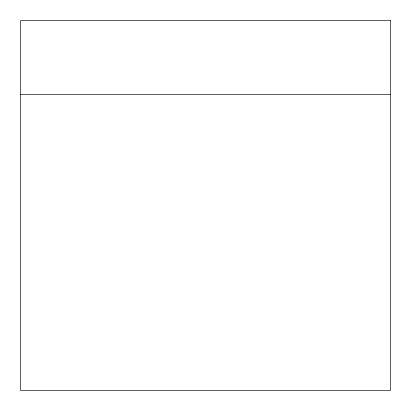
<?xml version="1.0" encoding="UTF-8"?>
<svg xmlns="http://www.w3.org/2000/svg" width="411" height="411" viewBox="0 0 411 411"><rect width="100%" height="100%" fill="white"/><g stroke="black" fill="none" stroke-linecap="round" stroke-linejoin="round"><path stroke-width="0.62" d="M20.55 94.53L390.45 94.53M390.45 20.55L20.55 20.55L20.55 390.45L390.45 390.45L390.45 20.55"/></g></svg>
